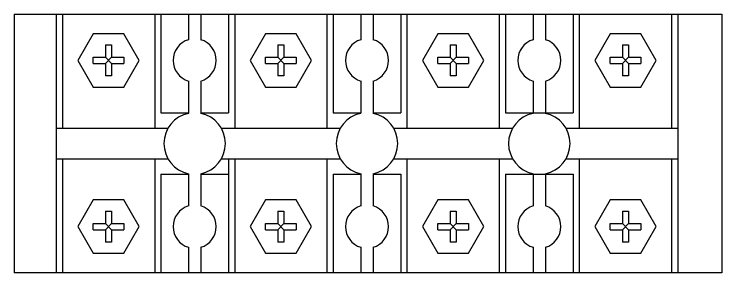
# Model space of a CAD drawing. Extents: x 170369 to 170869, y 207384 to 208184.
# Drawn here: x 170474.4 to 170589.4, y 207646.3 to 207688.3 of the extents above; entities that cross this region are included whole.
import ezdxf

# ---------------------------------------------------------------- set-up
doc = ezdxf.new("R2010")
doc.units = 0
doc.header["$MEASUREMENT"] = 0
doc.layers.add('元件', color=7, linetype='Continuous')

# ---------------------------------------------------------------- blocks, each defined once
blk = doc.blocks.new('A$C54607b92')
at = {"layer": '元件', "color": 8}
for p, q in [((0, 0), (115, 0)), ((0, 0), (0, -42)), ((0, 0), (0, -42)), ((6.83, 0), (6.83, -42)), ((7.83, 0), (7.83, -18.5)), ((22.83, 0), (22.83, -18.5)), ((23.83, 0), (23.83, -16)), ((28.33, 0), (28.33, -4.15)), ((30.33, 0), (30.33, -4.15)), ((34.83, 0), (34.83, -16)), ((35.83, 0), (35.83, -18.5)), ((50.83, 0), (50.83, -18.5)), ((51.83, 0), (51.83, -16)), ((56.33, 0), (56.33, -4.15)), ((58.33, 0), (58.33, -4.15)), ((62.83, 0), (62.83, -16)), ((63.83, 0), (63.83, -18.5)), ((78.83, 0), (78.83, -18.5)), ((79.83, 0), (79.83, -16)), ((84.33, 0), (84.33, -4.15)), ((86.33, 0), (86.33, -4.15)), ((90.83, 0), (90.83, -16)), ((91.83, 0), (91.83, -18.5)), ((106.83, 0), (106.83, -18.5)), ((107.83, 0), (107.83, -42)), ((107.83, 0), (107.83, -42)), ((107.83, 0), (107.83, -42)), ((115, 0), (115, -42)), ((14.83, -5), (15.83, -5)), ((14.83, -5), (14.83, -7)), ((15.83, -5), (15.83, -7)), ((42.83, -5), (43.83, -5)), ((42.83, -5), (42.83, -7)), ((43.83, -5), (43.83, -7)), ((70.83, -5), (71.83, -5)), ((70.83, -5), (70.83, -7)), ((71.83, -5), (71.83, -7)), ((98.83, -5), (98.83, -7)), ((98.83, -5), (99.83, -5)), ((99.83, -5), (99.83, -7)), ((12.83, -7), (14.83, -7)), ((12.83, -8), (12.83, -7)), ((12.83, -8), (14.83, -8)), ((15.83, -7), (14.83, -8)), ((14.83, -7), (15.83, -8)), ((14.83, -8), (14.83, -10)), ((15.83, -7), (17.83, -7)), ((15.83, -8), (15.83, -10)), ((15.83, -8), (17.83, -8)), ((17.83, -7), (17.83, -8)), ((40.83, -7), (42.83, -7)), ((40.83, -8), (40.83, -7)), ((40.83, -8), (42.83, -8)), ((43.83, -7), (42.83, -8)), ((42.83, -7), (43.83, -8)), ((42.83, -8), (42.83, -10)), ((43.83, -7), (45.83, -7)), ((43.83, -8), (43.83, -10)), ((43.83, -8), (45.83, -8)), ((45.83, -7), (45.83, -8)), ((68.83, -7), (70.83, -7)), ((68.83, -8), (68.83, -7)), ((68.83, -8), (70.83, -8)), ((71.83, -7), (70.83, -8)), ((70.83, -7), (71.83, -8)), ((70.83, -8), (70.83, -10)), ((71.83, -7), (73.83, -7)), ((71.83, -8), (71.83, -10)), ((71.83, -8), (73.83, -8)), ((73.83, -7), (73.83, -8)), ((96.83, -8), (96.83, -7)), ((96.83, -7), (98.83, -7)), ((96.83, -8), (98.83, -8)), ((98.83, -7), (99.83, -8)), ((99.83, -7), (98.83, -8)), ((98.83, -8), (98.83, -10)), ((99.83, -7), (101.83, -7)), ((99.83, -8), (99.83, -10)), ((99.83, -8), (101.83, -8)), ((101.83, -7), (101.83, -8)), ((15.83, -10), (14.83, -10)), ((43.83, -10), (42.83, -10)), ((71.83, -10), (70.83, -10)), ((99.83, -10), (98.83, -10)), ((28.33, -10.85), (28.33, -16.1)), ((30.33, -10.85), (30.33, -16.1)), ((56.33, -10.85), (56.33, -16.1)), ((58.33, -10.85), (58.33, -16.1)), ((84.33, -10.85), (84.33, -16.1)), ((86.33, -10.85), (86.33, -16.1)), ((23.83, -16), (28.33, -16)), ((30.33, -16), (34.83, -16)), ((51.83, -16), (56.33, -16)), ((58.33, -16), (62.83, -16)), ((79.83, -16), (90.83, -16)), ((6.83, -18.5), (25, -18.5)), ((33.66, -18.5), (53, -18.5)), ((61.66, -18.5), (81, -18.5)), ((89.66, -18.5), (107.83, -18.5)), ((6.83, -23.5), (25, -23.5)), ((7.83, -23.5), (7.83, -42)), ((22.83, -23.5), (22.83, -42)), ((33.66, -23.5), (53, -23.5)), ((34.83, -23.5), (34.83, -26)), ((35.83, -23.5), (35.83, -42)), ((50.83, -23.5), (50.83, -42)), ((61.66, -23.5), (81, -23.5)), ((63.83, -23.5), (63.83, -42)), ((78.83, -23.5), (78.83, -42)), ((89.66, -23.5), (107.83, -23.5)), ((91.83, -23.5), (91.83, -42)), ((106.83, -23.5), (106.83, -42)), ((23.83, -26), (28.33, -26)), ((23.83, -26), (23.83, -42)), ((28.33, -25.9), (28.33, -31.15)), ((30.33, -25.9), (30.33, -31.15)), ((30.33, -26), (34.83, -26)), ((34.83, -26), (34.83, -42)), ((51.83, -26), (51.83, -42)), ((51.83, -26), (56.33, -26)), ((56.33, -25.9), (56.33, -31.15)), ((58.33, -25.9), (58.33, -31.15)), ((58.33, -26), (62.83, -26)), ((62.83, -26), (62.83, -42)), ((79.83, -26), (79.83, -42)), ((79.83, -26), (90.83, -26)), ((84.33, -25.9), (84.33, -31.15)), ((86.33, -25.9), (86.33, -31.15)), ((90.83, -26), (90.83, -42)), ((14.83, -32), (15.83, -32)), ((14.83, -32), (14.83, -34)), ((15.83, -32), (15.83, -34)), ((42.83, -32), (43.83, -32)), ((42.83, -32), (42.83, -34)), ((43.83, -32), (43.83, -34)), ((70.83, -32), (71.83, -32)), ((70.83, -32), (70.83, -34)), ((71.83, -32), (71.83, -34)), ((98.83, -32), (99.83, -32)), ((98.83, -32), (98.83, -34)), ((99.83, -32), (99.83, -34)), ((12.83, -35), (12.83, -34)), ((12.83, -34), (14.83, -34)), ((14.83, -34), (15.83, -35)), ((15.83, -34), (14.83, -35)), ((15.83, -34), (17.83, -34)), ((17.83, -34), (17.83, -35)), ((40.83, -35), (40.83, -34)), ((40.83, -34), (42.83, -34)), ((42.83, -34), (43.83, -35)), ((43.83, -34), (42.83, -35)), ((43.83, -34), (45.83, -34)), ((45.83, -34), (45.83, -35)), ((68.83, -35), (68.83, -34)), ((68.83, -34), (70.83, -34)), ((70.83, -34), (71.83, -35)), ((71.83, -34), (70.83, -35)), ((71.83, -34), (73.83, -34)), ((73.83, -34), (73.83, -35)), ((96.83, -34), (98.83, -34)), ((96.83, -35), (96.83, -34)), ((99.83, -34), (98.83, -35)), ((98.83, -34), (99.83, -35)), ((99.83, -34), (101.83, -34)), ((101.83, -34), (101.83, -35)), ((12.83, -35), (14.83, -35)), ((14.83, -35), (14.83, -37)), ((15.83, -35), (17.83, -35)), ((15.83, -35), (15.83, -37)), ((40.83, -35), (42.83, -35)), ((42.83, -35), (42.83, -37)), ((43.83, -35), (45.83, -35)), ((43.83, -35), (43.83, -37)), ((68.83, -35), (70.83, -35)), ((70.83, -35), (70.83, -37)), ((71.83, -35), (73.83, -35)), ((71.83, -35), (71.83, -37)), ((96.83, -35), (98.83, -35)), ((98.83, -35), (98.83, -37)), ((99.83, -35), (99.83, -37)), ((99.83, -35), (101.83, -35)), ((15.83, -37), (14.83, -37)), ((28.33, -37.85), (28.33, -42)), ((30.33, -37.85), (30.33, -42)), ((43.83, -37), (42.83, -37)), ((56.33, -37.85), (56.33, -42)), ((58.33, -37.85), (58.33, -42)), ((71.83, -37), (70.83, -37)), ((84.33, -37.85), (84.33, -42)), ((86.33, -37.85), (86.33, -42)), ((99.83, -37), (98.83, -37)), ((115, -42), (0, -42))]:
    blk.add_line(p, q, dxfattribs=at)
for points in [[(12.83, -3.17), (10.33, -7.5), (12.83, -11.83), (17.83, -11.83), (20.33, -7.5), (17.83, -3.17)], [(40.83, -3.17), (38.33, -7.5), (40.83, -11.83), (45.83, -11.83), (48.33, -7.5), (45.83, -3.17)], [(68.83, -3.17), (66.33, -7.5), (68.83, -11.83), (73.83, -11.83), (76.33, -7.5), (73.83, -3.17)], [(96.83, -3.17), (94.33, -7.5), (96.83, -11.83), (101.83, -11.83), (104.33, -7.5), (101.83, -3.17)], [(12.83, -30.17), (10.33, -34.5), (12.83, -38.83), (17.83, -38.83), (20.33, -34.5), (17.83, -30.17)], [(40.83, -30.17), (38.33, -34.5), (40.83, -38.83), (45.83, -38.83), (48.33, -34.5), (45.83, -30.17)], [(68.83, -30.17), (66.33, -34.5), (68.83, -38.83), (73.83, -38.83), (76.33, -34.5), (73.83, -30.17)], [(96.83, -30.17), (94.33, -34.5), (96.83, -38.83), (101.83, -38.83), (104.33, -34.5), (101.83, -30.17)]]:
    blk.add_lwpolyline(points, close=True, dxfattribs=at)
for centre, radius, start, end in [((29.33, -7.5), 3.5, 106.6015, 253.3985), ((29.33, -7.5), 3.5, 286.6015, 73.3985), ((57.33, -7.5), 3.5, 106.6015, 253.3985), ((57.33, -7.5), 3.5, 286.6015, 73.3985), ((85.33, -7.5), 3.5, 106.6015, 253.3985), ((85.33, -7.5), 3.5, 286.6015, 73.3985), ((29.33, -21), 5, 101.537, 258.463), ((29.33, -21), 5, 281.537, 78.463), ((57.33, -21), 5, 101.537, 258.463), ((57.33, -21), 5, 281.537, 78.463), ((85.33, -21), 5, 101.537, 258.463), ((85.33, -21), 5, 281.537, 78.463), ((29.33, -34.5), 3.5, 106.6015, 253.3985), ((29.33, -34.5), 3.5, 286.6015, 73.3985), ((57.33, -34.5), 3.5, 106.6015, 253.3985), ((57.33, -34.5), 3.5, 286.6015, 73.3985), ((85.33, -34.5), 3.5, 106.6015, 253.3985), ((85.33, -34.5), 3.5, 286.6015, 73.3985)]:
    blk.add_arc(centre, radius, start, end, dxfattribs=at)

msp = doc.modelspace()

# ---------------------------------------------------------------- block references
at = {"layer": '元件', "color": 8}
msp.add_blockref('A$C54607b92', (170474.38, 207688.31), dxfattribs=at)

doc.saveas('drawing.dxf')
